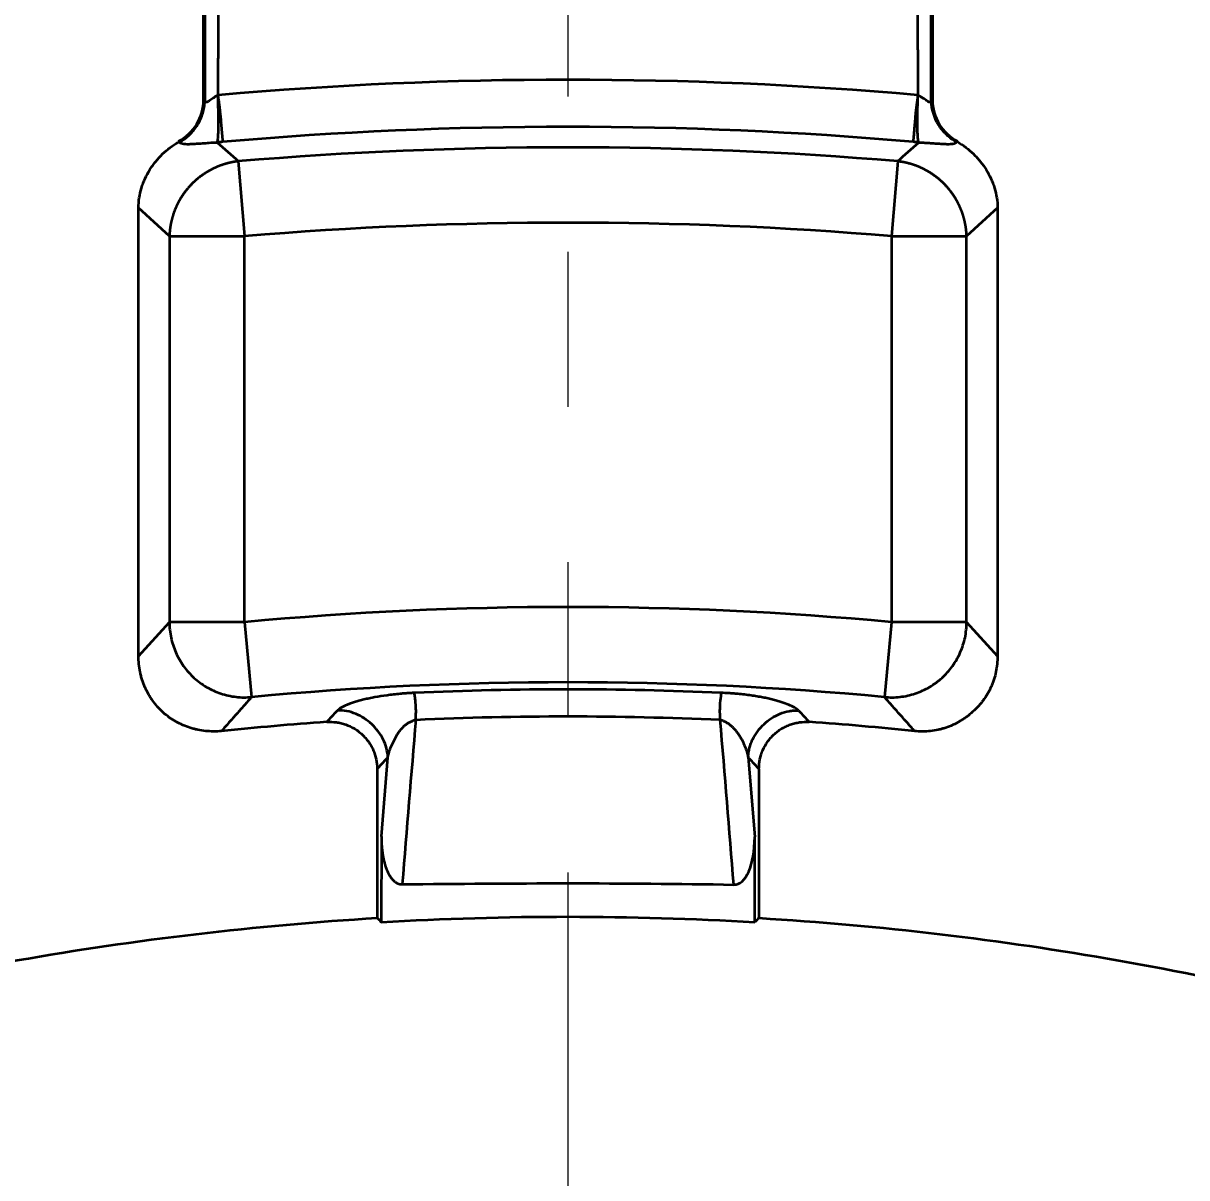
# Model space of a CAD drawing. Header units: millimetres. Extents: x -742 to 742, y -525 to 525.
# Drawn here: x -297.74 to -248.99, y 269.97 to 318.33 of the extents above; entities that cross this region are included whole.
import ezdxf

# ---------------------------------------------------------------- set-up
doc = ezdxf.new("R2010")
doc.units = ezdxf.units.MM
doc.linetypes.add('PHANTOM', pattern=[50.5, 18, -6.5, 6.5, -6.5, 6.5, -6.5])
doc.linetypes.add('点画线', pattern=[18, 12, -2, 2, -2])
doc.layers.get('0').update_dxf_attribs({"lineweight": 18})
for name, color, linetype, lineweight in [('中心线层', 1, '点画线', 18), ('尺寸线层', 3, 'Continuous', 18), ('粗实线层', 7, 'Continuous', 35)]:
    doc.layers.add(name, color=color, linetype=linetype, lineweight=lineweight)
doc.styles.add('标准', font='', dxfattribs={"width": 0.667})
doc.styles.get('标准').set_extended_font_data('宋体')
doc.dimstyles.new('标准', dxfattribs={"dimscale": 3, "dimtxt": 3.5, "dimasz": 4, "dimexe": 2, "dimexo": 0, "dimtad": 1, "dimdsep": 46, "dimtxsty": '标准', "dimblk": '_CAXARROW', "dimcen": 0, "dimdle": 6, "dimazin": 2, "dimtfac": 0.707107, "dimtdec": 3, "dimtmove": 2, "dimatfit": 3, "dimfxl": 1, "dimfrac": 2, "dimtolj": 1, "dimarcsym": 1})

# ---------------------------------------------------------------- blocks, each defined once
blk = doc.blocks.new('*X13')
at = {"layer": '尺寸线层', "color": 0, "lineweight": 18}
blk.add_line((-124.916, 358.193), (-25.307, 358.193), dxfattribs=at)
at = {"layer": '尺寸线层', "color": 0, "lineweight": 18, "insert": (-32.77, 365.23), "char_height": 10.5, "width": 29.85047, "attachment_point": 5, "line_spacing_factor": 1.15057, "style": '标准'}
blk.add_mtext('\\T1.1;210', dxfattribs=at)
blk = doc.blocks.new('_CAXARROW')
blk.add_hatch(color=0).paths.add_polyline_path([(0, 0), (-1, 0.125), (-1, -0.125)], flags=0)

msp = doc.modelspace()

# ---------------------------------------------------------------- linework, layer by layer
at = {"layer": '中心线层', "linetype": 'PHANTOM'}
msp.add_line((-274.916, -88.741), (-274.916, 382.193), dxfattribs=at)
at = {"layer": '粗实线层'}
for p, q in [((-290.192, 315.129), (-290.192, 320.99)), ((-290.138, 320.99), (-290.138, 315.08)), ((-259.64, 320.99), (-259.64, 315.128)), ((-290.138, 315.08), (-290.192, 315.129)), ((-259.64, 315.128), (-259.694, 315.079)), ((-288.732, 312.549), (-288.468, 309.408)), ((-261.1, 312.548), (-261.364, 309.408)), ((-291.619, 309.408), (-292.916, 310.597)), ((-292.916, 291.811), (-292.916, 310.597)), ((-256.916, 310.596), (-258.213, 309.408)), ((-256.916, 310.596), (-256.916, 291.811)), ((-291.619, 309.408), (-288.468, 309.408)), ((-291.619, 309.408), (-291.619, 293.242)), ((-288.468, 293.242), (-288.468, 309.408)), ((-261.364, 309.408), (-261.364, 293.242)), ((-261.364, 309.408), (-258.213, 309.408)), ((-258.213, 293.242), (-258.213, 309.408)), ((-292.916, 291.811), (-291.619, 293.242)), ((-288.468, 293.242), (-291.619, 293.242)), ((-288.468, 293.242), (-288.175, 290.104)), ((-261.364, 293.242), (-261.658, 290.104)), ((-258.213, 293.242), (-261.364, 293.242)), ((-258.213, 293.242), (-256.916, 291.811)), ((-282.739, 284.26), (-282.468, 287.579)), ((-267.366, 287.58), (-267.093, 284.245)), ((-282.916, 287.098), (-282.916, 280.852)), ((-266.916, 287.098), (-266.916, 280.85)), ((-282.739, 284.26), (-282.74, 280.675)), ((-267.092, 280.673), (-267.093, 284.244))]:
    msp.add_line(p, q, dxfattribs=at)
for radius, start, end in [(167.77, 84.98661, 95.01231), (165.8, 84.99636, 95.00257), (164.936, 85.19454, 94.80438), (161.784, 85.19454, 94.80438), (145.681, 84.66189, 95.33691), (142.53, 84.66189, 95.33691), (141.233, 94.10459, 95.90218), (141.233, 84.09659, 85.89415)]:
    msp.add_arc((-274.918, 148.193), radius, start, end, dxfattribs=at)
for centre, major_axis, ratio, start_param, end_param in [((-292.223, 315.185), (-1.519, 1.386), 0.972668, 2.802063, 3.867586), ((-257.61, 315.184), (1.519, 1.386), 0.972669, 2.415608, 3.481119), ((-268.108, 284.624), (-0.195, 2.376), 0.419514, 3.085035, 4.517576)]:
    msp.add_ellipse(centre, major_axis=major_axis, ratio=ratio, start_param=start_param, end_param=end_param, dxfattribs=at)
for points, knots in [([(-289.575, 315.314), (-289.575, 315.374), (-289.575, 315.499), (-289.575, 315.694), (-289.574, 315.906), (-289.573, 316.132), (-289.572, 316.375), (-289.571, 316.633), (-289.569, 316.906), (-289.568, 317.196), (-289.566, 317.501), (-289.564, 317.821), (-289.561, 318.214), (-289.557, 318.66), (-289.554, 319.143), (-289.552, 319.587), (-289.55, 319.992), (-289.548, 320.359), (-289.547, 320.687), (-289.547, 320.893), (-289.547, 320.99)], [0, 0, 0, 0, 0.179984, 0.375573, 0.586767, 0.813568, 1.055973, 1.313985, 1.587603, 1.876827, 2.181656, 2.502092, 2.838134, 3.359496, 3.842219, 4.286304, 4.691751, 5.05856, 5.386733, 5.676269, 5.676269, 5.676269, 5.676269]), ([(-260.285, 320.99), (-260.285, 320.99), (-260.285, 320.744), (-260.283, 320.184), (-260.279, 319.24), (-260.273, 318.387), (-260.268, 317.707), (-260.265, 317.279), (-260.263, 316.88), (-260.261, 316.511), (-260.259, 316.172), (-260.258, 315.862), (-260.257, 315.581), (-260.257, 315.404), (-260.257, 315.321)], [0, 0, 0, 0, 0.000087, 0.73543, 1.680277, 2.834632, 3.29239, 3.720593, 4.119241, 4.488336, 4.827877, 5.137864, 5.418298, 5.669179, 5.669179, 5.669179, 5.669179]), ([(-259.694, 315.079), (-259.694, 315.18), (-259.694, 315.394), (-259.694, 315.736), (-259.694, 316.118), (-259.694, 316.54), (-259.694, 317.003), (-259.693, 317.505), (-259.693, 318.161), (-259.693, 318.917), (-259.693, 319.717), (-259.692, 320.395), (-259.692, 320.805), (-259.692, 320.99)], [0, 0, 0, 0, 0.301539, 0.643286, 1.02524, 1.447401, 1.909771, 2.412348, 2.955133, 3.878574, 4.67891, 5.35614, 5.910266, 5.910266, 5.910266, 5.910266]), ([(-291.202, 313.351), (-291.124, 313.394), (-290.974, 313.489), (-290.769, 313.66), (-290.588, 313.856), (-290.434, 314.073), (-290.351, 314.23), (-290.278, 314.392), (-290.247, 314.475), (-290.197, 314.644), (-290.177, 314.73), (-290.149, 314.904), (-290.141, 314.992), (-290.138, 315.08)], [0, 0, 0, 0, 0.265471, 0.530943, 0.796414, 1.061886, 1.327357, 1.327357, 1.592828, 1.592828, 1.8583, 1.8583, 2.123771, 2.123771, 2.123771, 2.123771]), ([(-289.575, 315.314), (-289.613, 315.298), (-289.688, 315.259), (-289.789, 315.195), (-289.878, 315.133), (-289.955, 315.079), (-290.021, 315.039), (-290.075, 315.018), (-290.116, 315.023), (-290.132, 315.057), (-290.138, 315.08)], [0, 0, 0, 0, 0.0845472, 0.1690944, 0.2536417, 0.338189, 0.4227363, 0.5072836, 0.5918308, 0.6763781, 0.6763781, 0.6763781, 0.6763781]), ([(-289.614, 313.342), (-289.604, 313.363), (-289.589, 313.427), (-289.575, 313.582), (-289.567, 313.787), (-289.563, 314.121), (-289.566, 314.524), (-289.571, 314.913), (-289.574, 315.14), (-289.575, 315.256), (-289.575, 315.314)], [0, 0, 0, 0, 0.246921, 0.493843, 0.740764, 0.987686, 1.481528, 1.72845, 1.85191, 1.975371, 1.975371, 1.975371, 1.975371]), ([(-289.375, 313.361), (-289.376, 313.363), (-289.376, 313.365), (-289.376, 313.369), (-289.377, 313.374), (-289.377, 313.378), (-289.377, 313.383), (-289.378, 313.388), (-289.378, 313.394), (-289.379, 313.4), (-289.379, 313.406), (-289.38, 313.412), (-289.38, 313.418), (-289.381, 313.425), (-289.382, 313.432), (-289.382, 313.439), (-289.383, 313.447), (-289.384, 313.455), (-289.384, 313.463), (-289.385, 313.471), (-289.386, 313.48), (-289.387, 313.489), (-289.387, 313.498), (-289.388, 313.508), (-289.389, 313.518), (-289.39, 313.528), (-289.391, 313.538), (-289.392, 313.549), (-289.393, 313.559), (-289.394, 313.571), (-289.395, 313.582), (-289.396, 313.594), (-289.397, 313.606), (-289.398, 313.618), (-289.399, 313.631), (-289.4, 313.643), (-289.401, 313.656), (-289.402, 313.67), (-289.404, 313.683), (-289.405, 313.697), (-289.406, 313.711), (-289.407, 313.726), (-289.409, 313.74), (-289.41, 313.755), (-289.411, 313.771), (-289.413, 313.786), (-289.414, 313.802), (-289.415, 313.817), (-289.417, 313.834), (-289.418, 313.85), (-289.42, 313.867), (-289.421, 313.884), (-289.423, 313.901), (-289.424, 313.918), (-289.426, 313.936), (-289.427, 313.953), (-289.429, 313.971), (-289.43, 313.989), (-289.432, 314.008), (-289.434, 314.028), (-289.436, 314.057), (-289.44, 314.102), (-289.445, 314.169), (-289.451, 314.24), (-289.457, 314.32), (-289.464, 314.397), (-289.472, 314.48), (-289.479, 314.556), (-289.485, 314.617), (-289.49, 314.667), (-289.495, 314.707), (-289.5, 314.748), (-289.505, 314.79), (-289.51, 314.832), (-289.515, 314.874), (-289.52, 314.917), (-289.526, 314.96), (-289.532, 315.004), (-289.537, 315.048), (-289.543, 315.092), (-289.549, 315.136), (-289.556, 315.18), (-289.562, 315.225), (-289.568, 315.269), (-289.573, 315.299), (-289.575, 315.314)], [0, 0, 0, 0, 0.01542, 0.030902, 0.046443, 0.062043, 0.077703, 0.09342, 0.109195, 0.125027, 0.140915, 0.156858, 0.172856, 0.188908, 0.205014, 0.221171, 0.23738, 0.25364, 0.26995, 0.286308, 0.302715, 0.319169, 0.335669, 0.352215, 0.368805, 0.385439, 0.402115, 0.418832, 0.43559, 0.452387, 0.469222, 0.486095, 0.503003, 0.519947, 0.536925, 0.553935, 0.570977, 0.588049, 0.605151, 0.622281, 0.639438, 0.65662, 0.673827, 0.691057, 0.708309, 0.725582, 0.742875, 0.760185, 0.777513, 0.794856, 0.812213, 0.829584, 0.846966, 0.864359, 0.88176, 0.89917, 0.916586, 0.934007, 0.951432, 0.96886, 0.990497, 1.031389, 1.091495, 1.167458, 1.21523, 1.288526, 1.354412, 1.412929, 1.464151, 1.494349, 1.524734, 1.555295, 1.586021, 1.616899, 1.647918, 1.679066, 1.710329, 1.741695, 1.773152, 1.804686, 1.836286, 1.867939, 1.899631, 1.931351, 1.963086, 1.963086, 1.963086, 1.963086]), ([(-260.257, 315.313), (-260.258, 315.306), (-260.26, 315.291), (-260.264, 315.269), (-260.267, 315.247), (-260.27, 315.225), (-260.273, 315.203), (-260.277, 315.18), (-260.28, 315.158), (-260.283, 315.136), (-260.286, 315.114), (-260.289, 315.092), (-260.292, 315.07), (-260.295, 315.048), (-260.298, 315.026), (-260.301, 315.005), (-260.304, 314.983), (-260.307, 314.961), (-260.309, 314.94), (-260.312, 314.918), (-260.315, 314.897), (-260.318, 314.876), (-260.32, 314.854), (-260.323, 314.833), (-260.325, 314.812), (-260.328, 314.791), (-260.33, 314.771), (-260.333, 314.75), (-260.335, 314.729), (-260.337, 314.709), (-260.34, 314.688), (-260.342, 314.668), (-260.347, 314.622), (-260.355, 314.545), (-260.364, 314.447), (-260.372, 314.345), (-260.381, 314.24), (-260.389, 314.141), (-260.395, 314.06), (-260.402, 313.981), (-260.411, 313.876), (-260.423, 313.74), (-260.432, 313.642), (-260.437, 313.583), (-260.439, 313.561), (-260.441, 313.54), (-260.443, 313.52), (-260.445, 313.501), (-260.446, 313.483), (-260.448, 313.466), (-260.449, 313.451), (-260.45, 313.436), (-260.452, 313.422), (-260.453, 313.409), (-260.454, 313.398), (-260.455, 313.387), (-260.455, 313.377), (-260.456, 313.369), (-260.456, 313.363), (-260.457, 313.361)], [0, 0, 0, 0, 0.015817, 0.031631, 0.047443, 0.063249, 0.079049, 0.094842, 0.110624, 0.126396, 0.142155, 0.1579, 0.173629, 0.189341, 0.205033, 0.220706, 0.236356, 0.251983, 0.267585, 0.28316, 0.298706, 0.314223, 0.329709, 0.345161, 0.360579, 0.375961, 0.391306, 0.406612, 0.421877, 0.4371, 0.45228, 0.467416, 0.482505, 0.556943, 0.642532, 0.710872, 0.802812, 0.901956, 0.964374, 1.021597, 1.123876, 1.270517, 1.459529, 1.492294, 1.52492, 1.557399, 1.589723, 1.621884, 1.653877, 1.685693, 1.717326, 1.748771, 1.78002, 1.811068, 1.84191, 1.872539, 1.902952, 1.933144, 1.963109, 1.963109, 1.963109, 1.963109]), ([(-260.219, 313.342), (-260.219, 313.343), (-260.22, 313.346), (-260.222, 313.35), (-260.224, 313.355), (-260.225, 313.36), (-260.227, 313.365), (-260.228, 313.37), (-260.23, 313.376), (-260.232, 313.382), (-260.233, 313.388), (-260.235, 313.395), (-260.236, 313.402), (-260.237, 313.409), (-260.239, 313.417), (-260.24, 313.424), (-260.242, 313.433), (-260.243, 313.441), (-260.244, 313.45), (-260.245, 313.459), (-260.247, 313.468), (-260.248, 313.478), (-260.249, 313.488), (-260.25, 313.498), (-260.251, 313.509), (-260.252, 313.52), (-260.253, 313.532), (-260.254, 313.543), (-260.255, 313.555), (-260.256, 313.568), (-260.259, 313.599), (-260.262, 313.653), (-260.266, 313.735), (-260.268, 313.826), (-260.27, 313.924), (-260.27, 314.013), (-260.27, 314.089), (-260.27, 314.15), (-260.27, 314.211), (-260.27, 314.273), (-260.27, 314.334), (-260.269, 314.396), (-260.269, 314.457), (-260.269, 314.518), (-260.268, 314.578), (-260.267, 314.638), (-260.266, 314.697), (-260.266, 314.755), (-260.265, 314.812), (-260.264, 314.868), (-260.263, 314.922), (-260.262, 314.976), (-260.261, 315.028), (-260.26, 315.079), (-260.259, 315.129), (-260.259, 315.177), (-260.258, 315.224), (-260.257, 315.269), (-260.257, 315.299), (-260.257, 315.313)], [0, 0, 0, 0, 0.015556, 0.031215, 0.046975, 0.062836, 0.078799, 0.094863, 0.111028, 0.127294, 0.14366, 0.160126, 0.176691, 0.193356, 0.21012, 0.226982, 0.243941, 0.260998, 0.278152, 0.295402, 0.312747, 0.330187, 0.347721, 0.365348, 0.383067, 0.400878, 0.41878, 0.436771, 0.454851, 0.473019, 0.491274, 0.589425, 0.688375, 0.787891, 0.887729, 0.987642, 1.042251, 1.095907, 1.148579, 1.200238, 1.250861, 1.300426, 1.348916, 1.396318, 1.44262, 1.487817, 1.531904, 1.574878, 1.616741, 1.657496, 1.697148, 1.735704, 1.773173, 1.809566, 1.844895, 1.879171, 1.91241, 1.944626, 1.975834, 1.975834, 1.975834, 1.975834]), ([(-259.694, 315.079), (-259.695, 315.077), (-259.696, 315.071), (-259.7, 315.061), (-259.705, 315.05), (-259.711, 315.039), (-259.721, 315.028), (-259.737, 315.021), (-259.766, 315.022), (-259.81, 315.039), (-259.875, 315.079), (-259.952, 315.132), (-260.026, 315.183), (-260.092, 315.226), (-260.135, 315.252), (-260.172, 315.272), (-260.2, 315.287), (-260.223, 315.298), (-260.242, 315.307), (-260.252, 315.311), (-260.257, 315.313)], [0, 0, 0, 0, 0.0105632, 0.0211265, 0.042253, 0.0633795, 0.084506, 0.126759, 0.169012, 0.253518, 0.3380239, 0.4225299, 0.5070359, 0.5492889, 0.5915419, 0.6126684, 0.6337949, 0.6549214, 0.6654846, 0.6760566, 0.6760566, 0.6760566, 0.6760566]), ([(-258.63, 313.351), (-258.708, 313.393), (-258.783, 313.441), (-258.926, 313.547), (-259.129, 313.719), (-259.296, 313.928), (-259.574, 314.38), (-259.684, 314.727), (-259.694, 315.079)], [0, 0, 0, 0, 0.264732, 0.264732, 0.529464, 1.058928, 1.058928, 2.117856, 2.117856, 2.117856, 2.117856]), ([(-292.916, 310.597), (-292.915, 310.739), (-292.903, 310.88), (-292.86, 311.157), (-292.829, 311.294), (-292.777, 311.463), (-292.767, 311.497), (-292.744, 311.564), (-292.732, 311.598), (-292.694, 311.697), (-292.666, 311.763), (-292.578, 311.955), (-292.512, 312.079), (-292.4, 312.258), (-292.361, 312.317), (-292.299, 312.404), (-292.278, 312.432), (-292.235, 312.489), (-292.213, 312.517), (-292.101, 312.654), (-291.91, 312.862), (-291.696, 313.043), (-291.526, 313.17), (-291.468, 313.211), (-291.348, 313.288), (-291.287, 313.325), (-291.225, 313.36)], [0, 0, 0, 0, 0.423634, 0.423634, 0.847268, 0.847268, 0.953176, 0.953176, 1.059084, 1.059084, 1.270901, 1.270901, 1.694535, 1.694535, 1.906352, 1.906352, 2.01226, 2.01226, 2.118169, 2.118169, 2.541803, 2.965437, 2.965437, 3.177253, 3.177253, 3.38907, 3.38907, 3.38907, 3.38907]), ([(-291.202, 313.351), (-291.179, 313.332), (-291.125, 313.303), (-291.016, 313.278), (-290.877, 313.27), (-290.704, 313.274), (-290.493, 313.288), (-290.246, 313.305), (-289.957, 313.325), (-289.733, 313.337), (-289.614, 313.342)], [0, 0, 0, 0, 0.200716, 0.401431, 0.602147, 0.802863, 1.003579, 1.204294, 1.40501, 1.605726, 1.605726, 1.605726, 1.605726]), ([(-289.375, 313.361), (-289.383, 313.361), (-289.399, 313.359), (-289.423, 313.357), (-289.447, 313.355), (-289.471, 313.353), (-289.495, 313.351), (-289.518, 313.349), (-289.542, 313.348), (-289.566, 313.346), (-289.59, 313.344), (-289.606, 313.343), (-289.614, 313.342)], [0, 0, 0, 0, 0.0239062, 0.0478011, 0.0716869, 0.0955658, 0.11944, 0.1433115, 0.1671826, 0.1910555, 0.2149323, 0.2388151, 0.2388151, 0.2388151, 0.2388151]), ([(-260.219, 313.342), (-260.226, 313.342), (-260.242, 313.344), (-260.266, 313.345), (-260.29, 313.347), (-260.314, 313.349), (-260.337, 313.351), (-260.361, 313.353), (-260.385, 313.355), (-260.409, 313.357), (-260.433, 313.359), (-260.449, 313.36), (-260.457, 313.361)], [0, 0, 0, 0, 0.0238715, 0.0477413, 0.0716115, 0.0954843, 0.1193618, 0.1432462, 0.1671398, 0.1910446, 0.2149628, 0.2388967, 0.2388967, 0.2388967, 0.2388967]), ([(-260.219, 313.342), (-260.204, 313.341), (-260.174, 313.34), (-260.116, 313.337), (-260.045, 313.334), (-259.962, 313.329), (-259.856, 313.323), (-259.731, 313.315), (-259.545, 313.302), (-259.339, 313.287), (-259.128, 313.274), (-258.956, 313.27), (-258.839, 313.277), (-258.762, 313.29), (-258.719, 313.303), (-258.689, 313.315), (-258.667, 313.326), (-258.651, 313.335), (-258.639, 313.344), (-258.633, 313.348), (-258.63, 313.351)], [0, 0, 0, 0, 0.025089, 0.050178, 0.100356, 0.150535, 0.200713, 0.301069, 0.401426, 0.602139, 0.802852, 1.003564, 1.204277, 1.304634, 1.40499, 1.455168, 1.505347, 1.555525, 1.580614, 1.605703, 1.605703, 1.605703, 1.605703]), ([(-258.607, 313.36), (-258.483, 313.29), (-258.364, 313.213), (-258.138, 313.045), (-258.031, 312.954), (-257.878, 312.807), (-257.829, 312.757), (-257.757, 312.678), (-257.733, 312.652), (-257.686, 312.598), (-257.663, 312.571), (-257.552, 312.433), (-257.47, 312.318), (-257.321, 312.08), (-257.254, 311.956), (-257.181, 311.795), (-257.166, 311.762), (-257.139, 311.697), (-257.126, 311.664), (-257.088, 311.564), (-257.065, 311.497), (-257.004, 311.294), (-256.972, 311.158), (-256.929, 310.88), (-256.917, 310.739), (-256.916, 310.596)], [0, 0, 0, 0, 0.423614, 0.423614, 0.847227, 0.847227, 1.059034, 1.059034, 1.164937, 1.164937, 1.270841, 1.270841, 1.694454, 1.694454, 2.118068, 2.118068, 2.223971, 2.223971, 2.329874, 2.329874, 2.541681, 2.541681, 2.965295, 2.965295, 3.388908, 3.388908, 3.388908, 3.388908]), ([(-288.732, 312.549), (-288.741, 312.548), (-288.761, 312.545), (-288.789, 312.542), (-288.818, 312.538), (-288.847, 312.534), (-288.876, 312.529), (-288.905, 312.525), (-288.933, 312.52), (-288.962, 312.514), (-288.99, 312.509), (-289.019, 312.503), (-289.047, 312.497), (-289.076, 312.491), (-289.104, 312.485), (-289.132, 312.478), (-289.16, 312.471), (-289.188, 312.464), (-289.216, 312.456), (-289.244, 312.449), (-289.272, 312.441), (-289.3, 312.432), (-289.328, 312.424), (-289.355, 312.415), (-289.383, 312.406), (-289.41, 312.397), (-289.438, 312.387), (-289.465, 312.378), (-289.492, 312.368), (-289.519, 312.358), (-289.546, 312.347), (-289.573, 312.337), (-289.6, 312.326), (-289.626, 312.315), (-289.653, 312.303), (-289.679, 312.292), (-289.706, 312.28), (-289.732, 312.268), (-289.758, 312.255), (-289.784, 312.243), (-289.81, 312.23), (-289.836, 312.217), (-289.861, 312.204), (-289.887, 312.19), (-289.912, 312.177), (-289.938, 312.163), (-289.963, 312.149), (-289.988, 312.135), (-290.013, 312.12), (-290.038, 312.105), (-290.062, 312.09), (-290.087, 312.075), (-290.111, 312.06), (-290.135, 312.044), (-290.159, 312.028), (-290.183, 312.012), (-290.207, 311.996), (-290.231, 311.98), (-290.254, 311.963), (-290.278, 311.946), (-290.301, 311.929), (-290.324, 311.912), (-290.347, 311.894), (-290.369, 311.877), (-290.392, 311.859), (-290.414, 311.841), (-290.437, 311.823), (-290.459, 311.804), (-290.481, 311.785), (-290.502, 311.767), (-290.524, 311.748), (-290.545, 311.728), (-290.567, 311.709), (-290.588, 311.689), (-290.609, 311.67), (-290.629, 311.65), (-290.65, 311.63), (-290.67, 311.609), (-290.69, 311.589), (-290.71, 311.568), (-290.73, 311.547), (-290.75, 311.526), (-290.769, 311.505), (-290.789, 311.484), (-290.808, 311.462), (-290.827, 311.441), (-290.845, 311.419), (-290.864, 311.397), (-290.882, 311.375), (-290.9, 311.352), (-290.918, 311.33), (-290.936, 311.307), (-290.954, 311.284), (-290.971, 311.262), (-290.988, 311.238), (-291.005, 311.215), (-291.022, 311.192), (-291.038, 311.168), (-291.055, 311.145), (-291.071, 311.121), (-291.087, 311.097), (-291.102, 311.073), (-291.118, 311.048), (-291.133, 311.024), (-291.148, 310.999), (-291.163, 310.975), (-291.177, 310.95), (-291.192, 310.925), (-291.206, 310.9), (-291.22, 310.875), (-291.234, 310.849), (-291.247, 310.824), (-291.261, 310.798), (-291.274, 310.773), (-291.287, 310.747), (-291.299, 310.721), (-291.312, 310.695), (-291.324, 310.669), (-291.336, 310.643), (-291.347, 310.616), (-291.359, 310.59), (-291.37, 310.563), (-291.381, 310.537), (-291.392, 310.51), (-291.402, 310.483), (-291.413, 310.456), (-291.423, 310.429), (-291.433, 310.402), (-291.442, 310.374), (-291.452, 310.347), (-291.461, 310.32), (-291.469, 310.292), (-291.478, 310.265), (-291.486, 310.237), (-291.495, 310.209), (-291.502, 310.181), (-291.51, 310.153), (-291.517, 310.125), (-291.525, 310.097), (-291.531, 310.069), (-291.538, 310.041), (-291.544, 310.013), (-291.551, 309.984), (-291.557, 309.956), (-291.562, 309.928), (-291.567, 309.899), (-291.573, 309.871), (-291.577, 309.842), (-291.582, 309.813), (-291.586, 309.785), (-291.59, 309.756), (-291.594, 309.727), (-291.598, 309.698), (-291.601, 309.669), (-291.604, 309.641), (-291.607, 309.612), (-291.61, 309.583), (-291.612, 309.554), (-291.614, 309.525), (-291.616, 309.496), (-291.617, 309.467), (-291.618, 309.438), (-291.619, 309.418), (-291.619, 309.408)], [0, 0, 0, 0, 0.029345, 0.058673, 0.087986, 0.117282, 0.146563, 0.175828, 0.205077, 0.234311, 0.26353, 0.292733, 0.321922, 0.351096, 0.380256, 0.409401, 0.438531, 0.467648, 0.496751, 0.52584, 0.554915, 0.583977, 0.613026, 0.642062, 0.671085, 0.700095, 0.729093, 0.758078, 0.787052, 0.816013, 0.844963, 0.873901, 0.902828, 0.931744, 0.960648, 0.989542, 1.018426, 1.047299, 1.076162, 1.105015, 1.133859, 1.162693, 1.191518, 1.220333, 1.24914, 1.277938, 1.306728, 1.335509, 1.364283, 1.393049, 1.421807, 1.450558, 1.479301, 1.508038, 1.536769, 1.565492, 1.59421, 1.622921, 1.651627, 1.680328, 1.709023, 1.737713, 1.766398, 1.795078, 1.823754, 1.852426, 1.881095, 1.909759, 1.93842, 1.967078, 1.995733, 2.024385, 2.053034, 2.081682, 2.110327, 2.138971, 2.167613, 2.196253, 2.224893, 2.253532, 2.28217, 2.310808, 2.339446, 2.368084, 2.396722, 2.425361, 2.454, 2.482641, 2.511283, 2.539927, 2.568572, 2.597219, 2.625869, 2.654521, 2.683176, 2.711834, 2.740495, 2.769159, 2.797827, 2.826499, 2.855176, 2.883856, 2.912541, 2.941231, 2.969926, 2.998626, 3.027332, 3.056044, 3.084762, 3.113485, 3.142215, 3.170952, 3.199696, 3.228447, 3.257205, 3.285971, 3.314744, 3.343526, 3.372316, 3.401114, 3.429921, 3.458736, 3.487561, 3.516395, 3.545238, 3.574092, 3.602955, 3.631828, 3.660711, 3.689605, 3.71851, 3.747426, 3.776353, 3.805291, 3.834241, 3.863202, 3.892176, 3.921161, 3.950159, 3.979169, 4.008192, 4.037228, 4.066277, 4.095339, 4.124414, 4.153503, 4.182606, 4.211722, 4.240853, 4.269998, 4.299158, 4.328332, 4.35752, 4.386724, 4.415943, 4.445177, 4.474426, 4.503691, 4.532972, 4.562268, 4.591581, 4.620909, 4.650254, 4.650254, 4.650254, 4.650254]), ([(-258.213, 309.408), (-258.213, 309.418), (-258.214, 309.437), (-258.215, 309.466), (-258.217, 309.495), (-258.218, 309.524), (-258.22, 309.553), (-258.223, 309.582), (-258.225, 309.611), (-258.228, 309.64), (-258.231, 309.669), (-258.234, 309.698), (-258.238, 309.727), (-258.242, 309.756), (-258.246, 309.784), (-258.25, 309.813), (-258.255, 309.842), (-258.26, 309.87), (-258.265, 309.899), (-258.27, 309.927), (-258.276, 309.956), (-258.282, 309.984), (-258.288, 310.013), (-258.294, 310.041), (-258.301, 310.069), (-258.308, 310.097), (-258.315, 310.125), (-258.322, 310.153), (-258.33, 310.181), (-258.338, 310.209), (-258.346, 310.237), (-258.354, 310.264), (-258.363, 310.292), (-258.372, 310.319), (-258.381, 310.347), (-258.39, 310.374), (-258.4, 310.401), (-258.409, 310.429), (-258.419, 310.456), (-258.43, 310.483), (-258.44, 310.509), (-258.451, 310.536), (-258.462, 310.563), (-258.473, 310.589), (-258.485, 310.616), (-258.497, 310.642), (-258.508, 310.669), (-258.521, 310.695), (-258.533, 310.721), (-258.546, 310.747), (-258.558, 310.772), (-258.572, 310.798), (-258.585, 310.824), (-258.598, 310.849), (-258.612, 310.874), (-258.626, 310.9), (-258.64, 310.925), (-258.655, 310.95), (-258.669, 310.974), (-258.684, 310.999), (-258.699, 311.024), (-258.714, 311.048), (-258.73, 311.072), (-258.746, 311.096), (-258.762, 311.12), (-258.778, 311.144), (-258.794, 311.168), (-258.81, 311.191), (-258.827, 311.215), (-258.844, 311.238), (-258.861, 311.261), (-258.879, 311.284), (-258.896, 311.307), (-258.914, 311.33), (-258.932, 311.352), (-258.95, 311.374), (-258.968, 311.397), (-258.987, 311.419), (-259.006, 311.44), (-259.024, 311.462), (-259.043, 311.484), (-259.063, 311.505), (-259.082, 311.526), (-259.102, 311.547), (-259.122, 311.568), (-259.142, 311.589), (-259.162, 311.609), (-259.182, 311.629), (-259.203, 311.649), (-259.224, 311.669), (-259.244, 311.689), (-259.266, 311.709), (-259.287, 311.728), (-259.308, 311.747), (-259.33, 311.766), (-259.352, 311.785), (-259.373, 311.804), (-259.396, 311.822), (-259.418, 311.84), (-259.44, 311.859), (-259.463, 311.876), (-259.486, 311.894), (-259.508, 311.912), (-259.531, 311.929), (-259.555, 311.946), (-259.578, 311.963), (-259.601, 311.979), (-259.625, 311.996), (-259.649, 312.012), (-259.673, 312.028), (-259.697, 312.044), (-259.721, 312.059), (-259.745, 312.075), (-259.77, 312.09), (-259.795, 312.105), (-259.819, 312.12), (-259.844, 312.134), (-259.869, 312.149), (-259.894, 312.163), (-259.92, 312.177), (-259.945, 312.19), (-259.971, 312.204), (-259.996, 312.217), (-260.022, 312.23), (-260.048, 312.243), (-260.074, 312.255), (-260.1, 312.267), (-260.126, 312.279), (-260.153, 312.291), (-260.179, 312.303), (-260.206, 312.314), (-260.232, 312.325), (-260.259, 312.336), (-260.286, 312.347), (-260.313, 312.357), (-260.34, 312.368), (-260.367, 312.377), (-260.395, 312.387), (-260.422, 312.397), (-260.449, 312.406), (-260.477, 312.415), (-260.505, 312.424), (-260.532, 312.432), (-260.56, 312.44), (-260.588, 312.448), (-260.616, 312.456), (-260.644, 312.463), (-260.672, 312.471), (-260.7, 312.478), (-260.728, 312.484), (-260.757, 312.491), (-260.785, 312.497), (-260.813, 312.503), (-260.842, 312.509), (-260.87, 312.514), (-260.899, 312.519), (-260.928, 312.524), (-260.956, 312.529), (-260.985, 312.533), (-261.014, 312.538), (-261.043, 312.542), (-261.072, 312.545), (-261.091, 312.547), (-261.1, 312.548)], [0, 0, 0, 0, 0.029344, 0.058673, 0.087985, 0.117281, 0.146561, 0.175825, 0.205074, 0.234308, 0.263526, 0.29273, 0.321918, 0.351092, 0.380251, 0.409395, 0.438526, 0.467642, 0.496744, 0.525833, 0.554908, 0.58397, 0.613018, 0.642054, 0.671076, 0.700086, 0.729083, 0.758068, 0.787041, 0.816003, 0.844952, 0.87389, 0.902816, 0.931732, 0.960636, 0.98953, 1.018413, 1.047286, 1.076149, 1.105001, 1.133844, 1.162678, 1.191502, 1.220318, 1.249124, 1.277922, 1.306711, 1.335492, 1.364266, 1.393031, 1.421789, 1.450539, 1.479283, 1.508019, 1.536749, 1.565473, 1.59419, 1.622901, 1.651606, 1.680306, 1.709001, 1.737691, 1.766376, 1.795056, 1.823731, 1.852403, 1.881071, 1.909735, 1.938396, 1.967053, 1.995708, 2.024359, 2.053009, 2.081656, 2.110301, 2.138944, 2.167586, 2.196226, 2.224865, 2.253504, 2.282142, 2.310779, 2.339417, 2.368054, 2.396692, 2.42533, 2.45397, 2.48261, 2.511252, 2.539895, 2.56854, 2.597187, 2.625836, 2.654488, 2.683143, 2.7118, 2.740461, 2.769125, 2.797793, 2.826464, 2.85514, 2.88382, 2.912505, 2.941195, 2.969889, 2.998589, 3.027295, 3.056006, 3.084723, 3.113447, 3.142176, 3.170913, 3.199656, 3.228407, 3.257165, 3.28593, 3.314703, 3.343484, 3.372274, 3.401072, 3.429878, 3.458693, 3.487518, 3.516351, 3.545194, 3.574047, 3.60291, 3.631783, 3.660666, 3.68956, 3.718464, 3.747379, 3.776306, 3.805244, 3.834193, 3.863154, 3.892127, 3.921112, 3.95011, 3.97912, 4.008142, 4.037178, 4.066226, 4.095288, 4.124363, 4.153451, 4.182554, 4.21167, 4.2408, 4.269945, 4.299104, 4.328278, 4.357466, 4.386669, 4.415888, 4.445121, 4.47437, 4.503635, 4.532915, 4.562211, 4.591523, 4.620851, 4.650196, 4.650196, 4.650196, 4.650196]), ([(-291.619, 293.242), (-291.619, 293.024), (-291.596, 292.805), (-291.506, 292.378), (-291.439, 292.169), (-291.262, 291.769), (-291.153, 291.578), (-290.898, 291.224), (-290.751, 291.06), (-290.428, 290.765), (-290.252, 290.635), (-289.875, 290.414), (-289.675, 290.323), (-289.26, 290.184), (-289.046, 290.137), (-288.612, 290.086), (-288.392, 290.084), (-288.175, 290.104)], [0, 0, 0, 0, 0.655169, 0.655169, 1.310337, 1.310337, 1.965506, 1.965506, 2.620674, 2.620674, 3.275843, 3.275843, 3.931012, 3.931012, 4.58618, 4.58618, 5.241349, 5.241349, 5.241349, 5.241349]), ([(-261.658, 290.104), (-261.44, 290.084), (-261.22, 290.086), (-260.786, 290.136), (-260.572, 290.184), (-260.158, 290.323), (-259.958, 290.413), (-259.581, 290.635), (-259.404, 290.765), (-259.081, 291.059), (-258.935, 291.223), (-258.679, 291.578), (-258.57, 291.769), (-258.394, 292.168), (-258.326, 292.377), (-258.236, 292.805), (-258.213, 293.023), (-258.213, 293.242)], [0, 0, 0, 0, 0.655177, 0.655177, 1.310354, 1.310354, 1.965531, 1.965531, 2.620708, 2.620708, 3.275885, 3.275885, 3.931061, 3.931061, 4.586238, 4.586238, 5.241415, 5.241415, 5.241415, 5.241415]), ([(-289.441, 288.677), (-289.551, 288.668), (-289.661, 288.664), (-289.881, 288.666), (-289.99, 288.672), (-290.208, 288.693), (-290.317, 288.709), (-290.479, 288.742), (-290.533, 288.754), (-290.641, 288.782), (-290.694, 288.797), (-290.851, 288.846), (-290.954, 288.884), (-291.154, 288.972), (-291.251, 289.021), (-291.441, 289.129), (-291.534, 289.189), (-291.713, 289.32), (-291.799, 289.389), (-291.962, 289.536), (-292.117, 289.691), (-292.256, 289.862), (-292.337, 289.974), (-292.353, 289.997), (-292.384, 290.043), (-292.43, 290.112), (-292.473, 290.183), (-292.554, 290.326), (-292.603, 290.424), (-292.691, 290.625), (-292.729, 290.728), (-292.771, 290.859), (-292.779, 290.886), (-292.794, 290.939), (-292.801, 290.966), (-292.822, 291.046), (-292.835, 291.1), (-292.868, 291.262), (-292.885, 291.371), (-292.908, 291.59), (-292.915, 291.7), (-292.916, 291.811)], [0, 0, 0, 0, 0.330033, 0.330033, 0.660065, 0.660065, 0.990098, 0.990098, 1.155114, 1.155114, 1.320131, 1.320131, 1.650164, 1.650164, 1.980196, 1.980196, 2.310229, 2.310229, 2.640262, 2.640262, 2.970294, 3.300327, 3.300327, 3.382835, 3.382835, 3.465343, 3.63036, 3.63036, 3.960393, 3.960393, 4.290425, 4.290425, 4.372933, 4.372933, 4.455442, 4.455442, 4.620458, 4.620458, 4.950491, 4.950491, 5.280523, 5.280523, 5.280523, 5.280523]), ([(-256.916, 291.811), (-256.917, 291.7), (-256.923, 291.59), (-256.945, 291.373), (-256.962, 291.265), (-257.007, 291.05), (-257.035, 290.944), (-257.077, 290.813), (-257.086, 290.787), (-257.104, 290.734), (-257.133, 290.657), (-257.165, 290.581), (-257.232, 290.431), (-257.282, 290.334), (-257.393, 290.146), (-257.454, 290.054), (-257.536, 289.944), (-257.552, 289.922), (-257.586, 289.879), (-257.604, 289.857), (-257.657, 289.793), (-257.693, 289.751), (-257.804, 289.63), (-257.882, 289.553), (-258.045, 289.406), (-258.13, 289.337), (-258.262, 289.239), (-258.308, 289.208), (-258.4, 289.147), (-258.447, 289.117), (-258.589, 289.034), (-258.686, 288.983), (-258.884, 288.893), (-258.986, 288.853), (-259.141, 288.801), (-259.22, 288.778), (-259.3, 288.757), (-259.354, 288.744), (-259.381, 288.738), (-259.516, 288.709), (-259.625, 288.692), (-259.843, 288.669), (-259.952, 288.663), (-260.171, 288.661), (-260.281, 288.666), (-260.392, 288.676)], [0, 0, 0, 0, 0.32926, 0.32926, 0.65852, 0.65852, 0.98778, 0.98778, 1.070095, 1.070095, 1.15241, 1.31704, 1.31704, 1.6463, 1.6463, 1.97556, 1.97556, 2.057875, 2.057875, 2.14019, 2.14019, 2.30482, 2.30482, 2.634079, 2.634079, 2.963339, 2.963339, 3.127969, 3.127969, 3.292599, 3.292599, 3.621859, 3.621859, 3.951119, 3.951119, 4.115749, 4.198064, 4.198064, 4.280379, 4.280379, 4.609639, 4.609639, 4.938899, 4.938899, 5.268159, 5.268159, 5.268159, 5.268159]), ([(-288.175, 290.104), (-288.201, 290.075), (-288.254, 290.016), (-288.359, 289.897), (-288.544, 289.689), (-288.808, 289.392), (-289.124, 289.035), (-289.335, 288.796), (-289.441, 288.677)], [0, 0, 0, 0, 0.119269, 0.238537, 0.477075, 0.95415, 1.431225, 1.9083, 1.9083, 1.9083, 1.9083]), ([(-281.348, 290.279), (-281.361, 290.279), (-281.388, 290.278), (-281.441, 290.275), (-281.533, 290.27), (-281.661, 290.262), (-281.81, 290.252), (-282.003, 290.235), (-282.236, 290.211), (-282.591, 290.165), (-282.933, 290.11), (-283.249, 290.049), (-283.435, 290.008), (-283.576, 289.974), (-283.71, 289.939), (-283.866, 289.894), (-284.034, 289.838), (-284.229, 289.761), (-284.384, 289.683), (-284.488, 289.613), (-284.532, 289.579), (-284.555, 289.559), (-284.566, 289.549), (-284.572, 289.544)], [0, 0, 0, 0, 0.026143, 0.052286, 0.104571, 0.209143, 0.313714, 0.418285, 0.627428, 0.836571, 1.254856, 1.463999, 1.673142, 1.777713, 1.882285, 2.091427, 2.30057, 2.509713, 2.927998, 3.137141, 3.241712, 3.293998, 3.346284, 3.346284, 3.346284, 3.346284]), ([(-281.299, 289.157), (-281.299, 289.161), (-281.298, 289.17), (-281.297, 289.188), (-281.295, 289.219), (-281.292, 289.263), (-281.289, 289.314), (-281.287, 289.381), (-281.286, 289.464), (-281.286, 289.59), (-281.292, 289.737), (-281.304, 289.895), (-281.318, 290.031), (-281.333, 290.142), (-281.342, 290.214), (-281.347, 290.256), (-281.348, 290.273), (-281.348, 290.279)], [0, 0, 0, 0, 0.008795, 0.01759, 0.03518, 0.07036, 0.10554, 0.14072, 0.21108, 0.281439, 0.422159, 0.562879, 0.703599, 0.844318, 0.985038, 1.055398, 1.125758, 1.125758, 1.125758, 1.125758]), ([(-268.535, 289.158), (-268.54, 289.212), (-268.546, 289.317), (-268.551, 289.516), (-268.541, 289.833), (-268.505, 290.135), (-268.489, 290.253), (-268.488, 290.281)], [0, 0, 0, 0, 0.105521, 0.211042, 0.422084, 0.844169, 1.125558, 1.125558, 1.125558, 1.125558]), ([(-265.262, 289.545), (-265.272, 289.555), (-265.295, 289.575), (-265.348, 289.614), (-265.456, 289.683), (-265.658, 289.783), (-265.921, 289.879), (-266.164, 289.952), (-266.363, 290.004), (-266.578, 290.054), (-266.808, 290.1), (-267.012, 290.135), (-267.183, 290.161), (-267.314, 290.18), (-267.449, 290.197), (-267.633, 290.219), (-267.825, 290.238), (-268.023, 290.254), (-268.225, 290.268), (-268.382, 290.276), (-268.488, 290.281)], [0, 0, 0, 0, 0.104642, 0.209285, 0.41857, 0.83714, 1.25571, 1.464995, 1.67428, 1.883565, 2.09285, 2.302135, 2.406777, 2.51142, 2.616062, 2.720705, 2.92999, 3.034632, 3.139275, 3.348559, 3.348559, 3.348559, 3.348559]), ([(-260.392, 288.676), (-260.497, 288.796), (-260.708, 289.035), (-261.024, 289.392), (-261.288, 289.689), (-261.499, 289.926), (-261.605, 290.045), (-261.658, 290.104)], [0, 0, 0, 0, 0.47708, 0.954161, 1.431241, 1.669781, 1.908321, 1.908321, 1.908321, 1.908321]), ([(-282.468, 287.579), (-282.466, 287.588), (-282.462, 287.607), (-282.454, 287.643), (-282.438, 287.709), (-282.399, 287.841), (-282.343, 287.995), (-282.277, 288.148), (-282.222, 288.262), (-282.173, 288.356), (-282.132, 288.429), (-282.091, 288.502), (-282.036, 288.591), (-281.942, 288.727), (-281.833, 288.852), (-281.699, 288.963), (-281.604, 289.025), (-281.519, 289.07), (-281.451, 289.102), (-281.39, 289.126), (-281.345, 289.142), (-281.319, 289.151), (-281.306, 289.155), (-281.299, 289.157)], [0, 0, 0, 0, 0.032119, 0.064239, 0.128478, 0.256955, 0.513911, 0.642389, 0.770866, 0.899344, 0.963583, 1.027822, 1.156299, 1.284777, 1.541733, 1.67021, 1.798688, 1.862927, 1.927166, 1.991405, 2.023524, 2.039584, 2.055643, 2.055643, 2.055643, 2.055643]), ([(-268.535, 289.158), (-268.482, 289.142), (-268.407, 289.113), (-268.317, 289.068), (-268.234, 289.02), (-268.16, 288.967), (-268.091, 288.911), (-268.043, 288.867), (-267.997, 288.823), (-267.94, 288.762), (-267.873, 288.684), (-267.8, 288.587), (-267.733, 288.486), (-267.669, 288.379), (-267.59, 288.231), (-267.503, 288.038), (-267.434, 287.844), (-267.396, 287.71), (-267.377, 287.635), (-267.369, 287.599), (-267.366, 287.58)], [0, 0, 0, 0, 0.128223, 0.192334, 0.256446, 0.384669, 0.44878, 0.512892, 0.577003, 0.641115, 0.769338, 0.897561, 1.025784, 1.154007, 1.28223, 1.538676, 1.795122, 1.923345, 1.987456, 2.051568, 2.051568, 2.051568, 2.051568]), ([(-267.366, 287.58), (-267.365, 287.589), (-267.365, 287.605), (-267.363, 287.638), (-267.359, 287.696), (-267.345, 287.811), (-267.313, 287.972), (-267.253, 288.16), (-267.149, 288.403), (-266.976, 288.686), (-266.617, 289.084), (-266.166, 289.378), (-265.721, 289.51), (-265.46, 289.545), (-265.328, 289.548), (-265.262, 289.545)], [0, 0, 0, 0, 0.024778, 0.049555, 0.099111, 0.198221, 0.396443, 0.594664, 0.792885, 1.189328, 1.585771, 2.378656, 2.775099, 2.97332, 3.171542, 3.171542, 3.171542, 3.171542]), ([(-285.027, 289.063), (-284.891, 289.07), (-284.757, 289.065), (-284.558, 289.039), (-284.492, 289.027), (-284.393, 289.004), (-284.36, 288.995), (-284.295, 288.976), (-284.263, 288.966), (-284.104, 288.91), (-283.983, 288.853), (-283.84, 288.765), (-283.798, 288.738), (-283.756, 288.708), (-283.729, 288.689), (-283.715, 288.679), (-283.648, 288.627), (-283.545, 288.54), (-283.404, 288.396), (-283.32, 288.291), (-283.271, 288.222), (-283.261, 288.208), (-283.242, 288.18), (-283.214, 288.138), (-283.153, 288.037), (-283.108, 287.947), (-283.055, 287.824), (-283.032, 287.762), (-283.001, 287.665), (-282.992, 287.633), (-282.975, 287.567), (-282.967, 287.534), (-282.933, 287.368), (-282.919, 287.234), (-282.916, 287.098)], [0, 0, 0, 0, 0.403847, 0.403847, 0.60577, 0.60577, 0.706732, 0.706732, 0.807694, 0.807694, 1.21154, 1.21154, 1.312502, 1.362983, 1.362983, 1.413464, 1.413464, 1.615387, 1.81731, 2.019234, 2.019234, 2.069715, 2.069715, 2.120196, 2.221157, 2.423081, 2.423081, 2.625004, 2.625004, 2.725966, 2.725966, 2.826927, 2.826927, 3.230774, 3.230774, 3.230774, 3.230774]), ([(-266.916, 287.098), (-266.914, 287.234), (-266.899, 287.368), (-266.859, 287.564), (-266.842, 287.63), (-266.817, 287.71), (-266.812, 287.726), (-266.801, 287.758), (-266.795, 287.774), (-266.777, 287.822), (-266.765, 287.853), (-266.698, 288.008), (-266.631, 288.124), (-266.534, 288.261), (-266.514, 288.287), (-266.472, 288.34), (-266.45, 288.366), (-266.383, 288.443), (-266.288, 288.539), (-266.186, 288.626), (-266.079, 288.707), (-266.024, 288.745), (-265.908, 288.816), (-265.848, 288.849), (-265.727, 288.906), (-265.666, 288.932), (-265.539, 288.976), (-265.475, 288.995), (-265.377, 289.018), (-265.343, 289.025), (-265.277, 289.038), (-265.243, 289.043), (-265.076, 289.065), (-264.941, 289.07), (-264.805, 289.063)], [0, 0, 0, 0, 0.40385, 0.40385, 0.605775, 0.605775, 0.656257, 0.656257, 0.706738, 0.706738, 0.807701, 0.807701, 1.211551, 1.211551, 1.312514, 1.312514, 1.413476, 1.413476, 1.615401, 1.817326, 1.817326, 2.019252, 2.019252, 2.221177, 2.221177, 2.423102, 2.423102, 2.625027, 2.625027, 2.72599, 2.72599, 2.826952, 2.826952, 3.230803, 3.230803, 3.230803, 3.230803]), ([(-282.739, 284.26), (-282.739, 284.247), (-282.739, 284.222), (-282.739, 284.184), (-282.738, 284.146), (-282.737, 284.109), (-282.736, 284.072), (-282.734, 284.035), (-282.733, 283.999), (-282.731, 283.964), (-282.728, 283.929), (-282.726, 283.894), (-282.723, 283.86), (-282.721, 283.826), (-282.718, 283.793), (-282.714, 283.76), (-282.711, 283.727), (-282.707, 283.695), (-282.703, 283.663), (-282.699, 283.632), (-282.695, 283.601), (-282.691, 283.571), (-282.686, 283.541), (-282.682, 283.512), (-282.677, 283.483), (-282.672, 283.454), (-282.667, 283.426), (-282.662, 283.398), (-282.657, 283.371), (-282.651, 283.344), (-282.646, 283.318), (-282.64, 283.292), (-282.634, 283.266), (-282.628, 283.241), (-282.622, 283.217), (-282.616, 283.193), (-282.61, 283.169), (-282.604, 283.146), (-282.598, 283.123), (-282.591, 283.1), (-282.585, 283.079), (-282.578, 283.057), (-282.572, 283.036), (-282.565, 283.015), (-282.559, 282.995), (-282.552, 282.975), (-282.545, 282.956), (-282.536, 282.932), (-282.526, 282.903), (-282.512, 282.87), (-282.499, 282.837), (-282.485, 282.806), (-282.471, 282.775), (-282.457, 282.745), (-282.442, 282.716), (-282.427, 282.688), (-282.412, 282.661), (-282.397, 282.635), (-282.381, 282.609), (-282.365, 282.585), (-282.349, 282.561), (-282.333, 282.539), (-282.317, 282.517), (-282.3, 282.496), (-282.283, 282.476), (-282.266, 282.456), (-282.249, 282.438), (-282.231, 282.421), (-282.214, 282.404), (-282.196, 282.389), (-282.178, 282.374), (-282.161, 282.36), (-282.143, 282.347), (-282.124, 282.335), (-282.106, 282.324), (-282.088, 282.314), (-282.069, 282.305), (-282.051, 282.296), (-282.032, 282.289), (-282.013, 282.282), (-281.995, 282.276), (-281.976, 282.271), (-281.957, 282.267), (-281.938, 282.264), (-281.919, 282.262), (-281.9, 282.261), (-281.881, 282.261), (-281.869, 282.261), (-281.862, 282.261)], [0, 0, 0, 0, 0.038524, 0.076631, 0.114322, 0.151597, 0.188457, 0.224901, 0.260929, 0.296541, 0.331739, 0.366521, 0.400889, 0.434842, 0.46838, 0.501504, 0.534214, 0.56651, 0.598392, 0.62986, 0.660916, 0.691558, 0.721787, 0.751605, 0.781009, 0.810002, 0.838583, 0.866753, 0.894512, 0.92186, 0.948798, 0.975326, 1.001444, 1.027153, 1.052454, 1.077346, 1.10183, 1.125907, 1.149577, 1.172841, 1.1957, 1.218153, 1.240201, 1.261846, 1.283088, 1.303928, 1.324366, 1.344404, 1.380912, 1.416724, 1.451843, 1.486277, 1.52003, 1.553109, 1.58552, 1.617271, 1.648368, 1.678821, 1.708637, 1.737825, 1.766396, 1.794359, 1.821725, 1.848507, 1.874716, 1.900365, 1.92547, 1.950045, 1.974106, 1.99767, 2.020757, 2.043385, 2.065574, 2.087348, 2.108728, 2.129741, 2.15041, 2.170765, 2.190832, 2.210641, 2.230224, 2.249613, 2.268839, 2.287938, 2.306942, 2.325888, 2.34481, 2.363743, 2.363743, 2.363743, 2.363743]), ([(-281.862, 282.261), (-279.547, 282.286), (-277.232, 282.303), (-272.601, 282.303), (-270.286, 282.286), (-267.971, 282.245)], [0, 0, 0, 0, 6.946158, 6.946158, 13.892317, 13.892317, 13.892317, 13.892317]), ([(-312.769, 275.592), (-310.331, 276.316), (-307.881, 276.968), (-302.956, 278.129), (-298.005, 279.147), (-293.005, 279.882), (-287.979, 280.474), (-285.454, 280.699), (-282.916, 280.852)], [0, 0, 0, 0, 7.594387, 7.594387, 15.188774, 22.783161, 22.783161, 30.377548, 30.377548, 30.377548, 30.377548]), ([(-266.916, 280.85), (-264.378, 280.697), (-261.853, 280.472), (-256.827, 279.878), (-251.827, 279.142), (-246.876, 278.123), (-241.951, 276.961), (-239.501, 276.308), (-237.063, 275.584)], [0, 0, 0, 0, 7.594754, 7.594754, 15.189507, 22.784261, 22.784261, 30.379014, 30.379014, 30.379014, 30.379014])]:
    msp.add_open_spline(points, degree=3, knots=knots, dxfattribs=at)
for points, degree in [([(-291.24, 313.386), (-291.227, 313.374), (-291.214, 313.363), (-291.202, 313.351)], 3), ([(-289.614, 313.342), (-289.318, 313.078), (-289.024, 312.814), (-288.732, 312.549)], 3), ([(-261.1, 312.548), (-260.808, 312.814), (-260.514, 313.078), (-260.219, 313.342)], 3), ([(-258.63, 313.351), (-258.618, 313.362), (-258.605, 313.374), (-258.593, 313.385)], 3), ([(-268.488, 290.281), (-270.63, 290.376), (-274.918, 290.473), (-279.207, 290.376), (-281.348, 290.279)], 3), ([(-285.027, 289.063), (-284.875, 289.224), (-284.723, 289.384), (-284.572, 289.544)], 3), ([(-282.468, 287.579), (-282.476, 287.838), (-282.613, 288.349), (-283.113, 288.997), (-283.794, 289.451), (-284.312, 289.553), (-284.572, 289.544)], 3), ([(-281.299, 289.157), (-281.487, 286.859), (-281.675, 284.559), (-281.862, 282.261)], 3), ([(-281.299, 289.157), (-279.174, 289.254), (-274.917, 289.348), (-270.661, 289.251), (-268.535, 289.158)], 3), ([(-267.971, 282.245), (-268.159, 284.549), (-268.347, 286.854), (-268.535, 289.158)], 3), ([(-265.262, 289.545), (-265.186, 289.465), (-265.034, 289.304), (-264.881, 289.143), (-264.805, 289.063)], 3), ([(-282.468, 287.579), (-282.916, 287.098)], 1), ([(-266.916, 287.098), (-266.991, 287.179), (-267.141, 287.339), (-267.291, 287.5), (-267.366, 287.58)], 3), ([(-282.916, 280.852), (-282.857, 280.796), (-282.799, 280.737), (-282.74, 280.675)], 3), ([(-282.74, 280.675), (-280.132, 280.829), (-274.916, 280.982), (-269.7, 280.827), (-267.093, 280.673)], 3), ([(-266.916, 280.85), (-266.975, 280.795), (-267.034, 280.736), (-267.092, 280.673)], 3)]:
    msp.add_open_spline(points, degree=degree, dxfattribs=at)

# ---------------------------------------------------------------- dimensions: what is measured, and where the dimension line sits
at = {"layer": '尺寸线层', "lineweight": 18}
dim = msp.add_ordinate_dim(feature_location=(-124.916, 358.193), offset=(92.146, 0), dtype=0, origin=(-274.916, 148.193), dimstyle='标准', override={"dimsah": 1, "dimclre": 0, "dimtfill": 1, "dimtzin": 8}, dxfattribs=at)
dim.commit()
dim.dimension.update_dxf_attribs({"geometry": '*X13', "text_midpoint": (-32.77, 365.23)})

doc.saveas('drawing.dxf')
